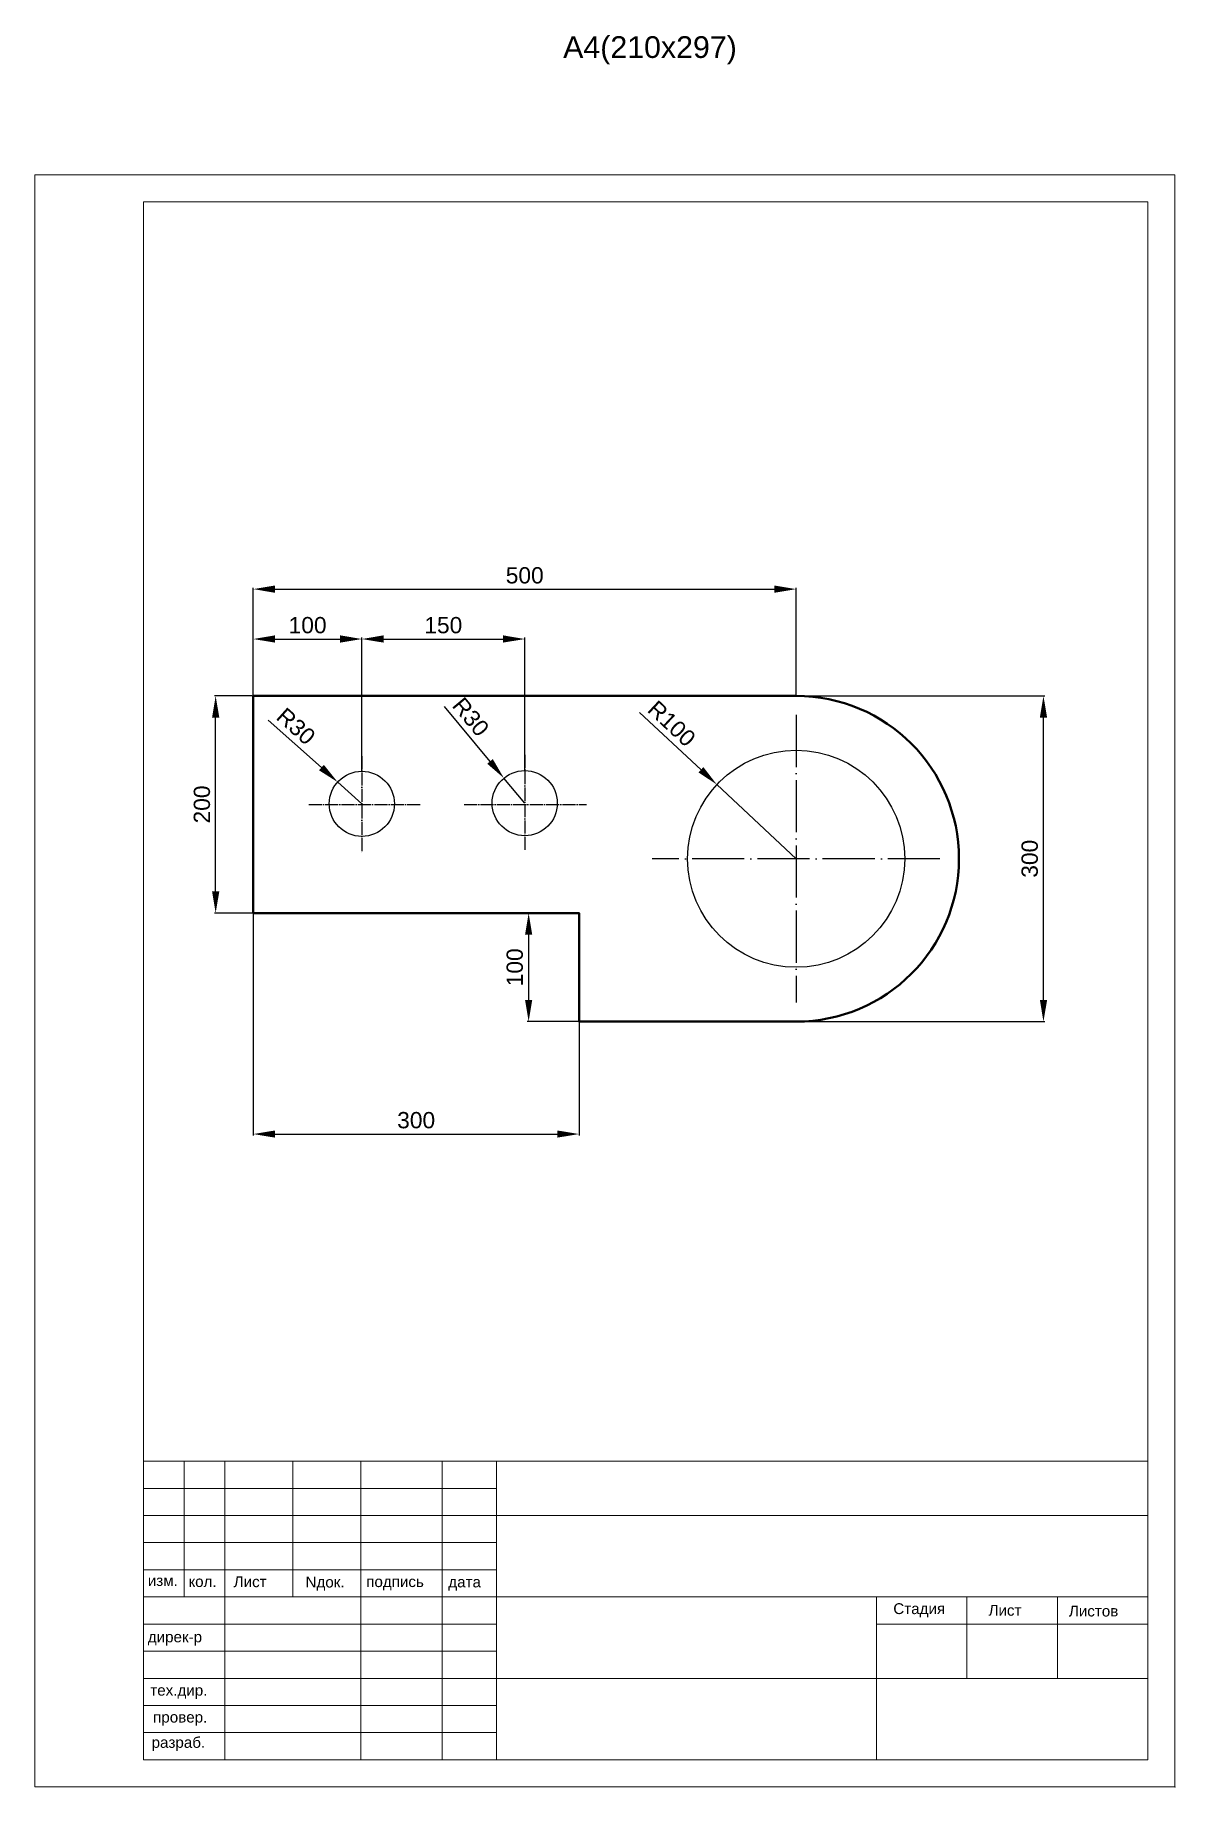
# Model space of a CAD drawing. Header units: millimetres. Extents: x 1170 to 2220, y 634 to 2248.
import ezdxf

# ---------------------------------------------------------------- set-up
doc = ezdxf.new("R2010")
doc.units = ezdxf.units.MM
doc.linetypes.add('ACAD_ISO04W100', pattern=[30, 24, -3, 0, -3])
doc.layers.add('Размер', color=7, linetype='Continuous', lineweight=5)
doc.styles.get("Standard").update_dxf_attribs({"font": 'arial.ttf'})
doc.dimstyles.new('ISO-25', dxfattribs={"dimtxt": 15, "dimasz": 20, "dimexe": 1.25, "dimexo": 0.625, "dimgap": 5, "dimtad": 1, "dimdec": 0, "dimtxsty": 'Standard', "dimcen": 2.5, "dimclrd": 256, "dimclre": 256, "dimclrt": 256, "dimadec": 0, "dimazin": 0, "dimtfac": 1, "dimtdec": 0, "dimtmove": 0, "dimatfit": 3, "dimfxl": 1, "dimarcsym": 0})

# ---------------------------------------------------------------- blocks, each defined once
blk = doc.blocks.new('*D1')
at = {"lineweight": -2, "transparency": 16777216}
for p, q in [((1370.7, 1638.8), (1335.4, 1638.8)), ((1336.6, 1458.8), (1336.6, 1618.8)), ((1370.7, 1438.8), (1335.4, 1438.8))]:
    blk.add_line(p, q, dxfattribs=at)
at = {"transparency": 16777216}
for points in [[(1333.3, 1618.8), (1340, 1618.8), (1336.6, 1638.8)], [(1333.3, 1458.8), (1340, 1458.8), (1336.6, 1438.8)]]:
    blk.add_solid(points, dxfattribs=at)
at = {"layer": 'Defpoints', "color": 0, "transparency": 16777216}
for p in [(1336.6, 1638.8), (1371.3, 1638.8), (1371.3, 1438.8)]:
    blk.add_point(p, dxfattribs=at)
at = {"transparency": 16777216, "insert": (1324, 1538.8), "char_height": 15, "attachment_point": 5, "rotation": 90}
blk.add_mtext('200', dxfattribs=at)
blk = doc.blocks.new('*D2')
at = {"lineweight": -2, "transparency": 16777216}
for p, q in [((1371.3, 1639.4), (1371.3, 1692.5)), ((1391.3, 1691.2), (1451.3, 1691.2)), ((1471.3, 1583.9), (1471.3, 1692.5))]:
    blk.add_line(p, q, dxfattribs=at)
at = {"transparency": 16777216}
for points in [[(1391.3, 1694.6), (1391.3, 1687.9), (1371.3, 1691.2)], [(1451.3, 1694.6), (1451.3, 1687.9), (1471.3, 1691.2)]]:
    blk.add_solid(points, dxfattribs=at)
at = {"layer": 'Defpoints', "color": 0, "transparency": 16777216}
for p in [(1471.3, 1691.2), (1371.3, 1638.8), (1471.3, 1583.3)]:
    blk.add_point(p, dxfattribs=at)
at = {"transparency": 16777216, "insert": (1421.3, 1703.9), "char_height": 15, "attachment_point": 5}
blk.add_mtext('100', dxfattribs=at)
blk = doc.blocks.new('*D3')
at = {"lineweight": -2, "transparency": 16777216}
for p, q in [((1471.3, 1570), (1471.3, 1692.5)), ((1491.3, 1691.2), (1601.3, 1691.2)), ((1621.3, 1570.7), (1621.3, 1692.5))]:
    blk.add_line(p, q, dxfattribs=at)
at = {"transparency": 16777216}
for points in [[(1491.3, 1694.6), (1491.3, 1687.9), (1471.3, 1691.2)], [(1601.3, 1694.6), (1601.3, 1687.9), (1621.3, 1691.2)]]:
    blk.add_solid(points, dxfattribs=at)
at = {"layer": 'Defpoints', "color": 0, "transparency": 16777216}
for p in [(1621.3, 1691.2), (1471.3, 1569.4), (1621.3, 1570)]:
    blk.add_point(p, dxfattribs=at)
at = {"transparency": 16777216, "insert": (1546.3, 1703.9), "char_height": 15, "attachment_point": 5}
blk.add_mtext('150', dxfattribs=at)
blk = doc.blocks.new('*D4')
at = {"lineweight": -2, "transparency": 16777216}
for p, q in [((1371.3, 1438.2), (1371.3, 1234)), ((1671.3, 1338.2), (1671.3, 1234)), ((1391.3, 1235.2), (1651.3, 1235.2))]:
    blk.add_line(p, q, dxfattribs=at)
at = {"transparency": 16777216}
for points in [[(1391.3, 1238.5), (1391.3, 1231.9), (1371.3, 1235.2)], [(1651.3, 1238.5), (1651.3, 1231.9), (1671.3, 1235.2)]]:
    blk.add_solid(points, dxfattribs=at)
at = {"layer": 'Defpoints', "color": 0, "transparency": 16777216}
for p in [(1371.3, 1438.8), (1671.3, 1338.8), (1671.3, 1235.2)]:
    blk.add_point(p, dxfattribs=at)
at = {"transparency": 16777216, "insert": (1521.3, 1247.9), "char_height": 15, "attachment_point": 5}
blk.add_mtext('300', dxfattribs=at)
blk = doc.blocks.new('*D5')
at = {"lineweight": -2, "transparency": 16777216}
for p, q in [((1872, 1638.8), (2100.4, 1638.8)), ((2099.1, 1358.8), (2099.1, 1618.8)), ((1872, 1338.8), (2100.4, 1338.8))]:
    blk.add_line(p, q, dxfattribs=at)
at = {"transparency": 16777216}
for points in [[(2095.8, 1618.8), (2102.5, 1618.8), (2099.1, 1638.8)], [(2095.8, 1358.8), (2102.5, 1358.8), (2099.1, 1338.8)]]:
    blk.add_solid(points, dxfattribs=at)
at = {"layer": 'Defpoints', "color": 0, "transparency": 16777216}
for p in [(1871.3, 1638.8), (2099.1, 1638.8), (1871.3, 1338.8)]:
    blk.add_point(p, dxfattribs=at)
at = {"transparency": 16777216, "insert": (2086.5, 1488.8), "char_height": 15, "attachment_point": 5, "rotation": 90}
blk.add_mtext('300', dxfattribs=at)
blk = doc.blocks.new('*D6')
at = {"lineweight": -2, "transparency": 16777216}
for p, q in [((1385, 1616.6), (1434.1, 1572.8)), ((1471.3, 1539.4), (1449, 1559.4))]:
    blk.add_line(p, q, dxfattribs=at)
at = {"transparency": 16777216}
blk.add_solid([(1436.3, 1575.3), (1431.8, 1570.3), (1449, 1559.4)], dxfattribs=at)
at = {"layer": 'Defpoints', "color": 0, "transparency": 16777216}
for p in [(1449, 1559.4), (1471.3, 1539.4)]:
    blk.add_point(p, dxfattribs=at)
at = {"transparency": 16777216, "insert": (1410.6, 1610.8), "char_height": 15, "attachment_point": 5, "rotation": 318.1723}
blk.add_mtext('R30', dxfattribs=at)
blk = doc.blocks.new('*D7')
at = {"lineweight": -2, "transparency": 16777216}
for p, q in [((1547.2, 1629), (1589.3, 1578.5)), ((1621.3, 1540), (1602.1, 1563.1))]:
    blk.add_line(p, q, dxfattribs=at)
at = {"transparency": 16777216}
blk.add_solid([(1591.9, 1580.6), (1586.8, 1576.3), (1602.1, 1563.1)], dxfattribs=at)
at = {"layer": 'Defpoints', "color": 0, "transparency": 16777216}
for p in [(1602.1, 1563.1), (1621.3, 1540)]:
    blk.add_point(p, dxfattribs=at)
at = {"transparency": 16777216, "insert": (1571.6, 1619.5), "char_height": 15, "attachment_point": 5, "rotation": 309.7897}
blk.add_mtext('R30', dxfattribs=at)
blk = doc.blocks.new('*D8')
at = {"lineweight": -2, "transparency": 16777216}
for p, q in [((1727.1, 1623.6), (1783.7, 1570.7)), ((1871.3, 1488.8), (1798.3, 1557.1))]:
    blk.add_line(p, q, dxfattribs=at)
at = {"transparency": 16777216}
blk.add_solid([(1785.9, 1573.2), (1781.4, 1568.3), (1798.3, 1557.1)], dxfattribs=at)
at = {"layer": 'Defpoints', "color": 0, "transparency": 16777216}
for p in [(1798.3, 1557.1), (1871.3, 1488.8)]:
    blk.add_point(p, dxfattribs=at)
at = {"transparency": 16777216, "insert": (1756.7, 1613.3), "char_height": 15, "attachment_point": 5, "rotation": 316.9352}
blk.add_mtext('R100', dxfattribs=at)
blk = doc.blocks.new('*D9')
at = {"lineweight": -2}
for p, q in [((1371.3, 1639.4), (1371.3, 1738.4)), ((1391.3, 1737.2), (1851.3, 1737.2)), ((1871.3, 1639.4), (1871.3, 1738.4))]:
    blk.add_line(p, q, dxfattribs=at)
for points in [[(1391.3, 1740.5), (1391.3, 1733.8), (1371.3, 1737.2)], [(1851.3, 1740.5), (1851.3, 1733.8), (1871.3, 1737.2)]]:
    blk.add_solid(points)
at = {"layer": 'Defpoints', "color": 0}
for p in [(1871.3, 1737.2), (1371.3, 1638.8), (1871.3, 1638.8)]:
    blk.add_point(p, dxfattribs=at)
at = {"insert": (1621.3, 1749.8), "char_height": 15, "attachment_point": 5}
blk.add_mtext('500', dxfattribs=at)
blk = doc.blocks.new('*D10')
at = {"lineweight": -2}
for p, q in [((1670.7, 1438.8), (1623.6, 1438.8)), ((1624.9, 1418.8), (1624.9, 1358.8)), ((1670.7, 1338.8), (1623.6, 1338.8))]:
    blk.add_line(p, q, dxfattribs=at)
for points in [[(1621.6, 1418.8), (1628.2, 1418.8), (1624.9, 1438.8)], [(1621.6, 1358.8), (1628.2, 1358.8), (1624.9, 1338.8)]]:
    blk.add_solid(points)
at = {"layer": 'Defpoints', "color": 0}
for p in [(1671.3, 1438.8), (1624.9, 1338.8), (1671.3, 1338.8)]:
    blk.add_point(p, dxfattribs=at)
at = {"insert": (1612.2, 1388.8), "char_height": 15, "attachment_point": 5, "rotation": 90}
blk.add_mtext('100', dxfattribs=at)

msp = doc.modelspace()

# ---------------------------------------------------------------- linework, layer by layer
at = {"lineweight": 50}
for points in [[(1371.3, 1638.8), (1371.3, 1438.8), (1671.3, 1438.8), (1671.3, 1338.8), (1871.3, 1338.8)], [(1371.3, 1638.8), (1871.3, 1638.8)]]:
    msp.add_lwpolyline(points, dxfattribs=at)
at = {"linetype": 'ACAD_ISO04W100', "ltscale": 2}
for points in [[(1871.3, 1621.3), (1871.3, 1356.3)], [(2003.8, 1488.8), (1738.8, 1488.8)]]:
    msp.add_lwpolyline(points, dxfattribs=at)
at = {"linetype": 'ACAD_ISO04W100', "ltscale": 0.5}
for points in [[(1471.3, 1583.3), (1471.3, 1494.3)], [(1621.3, 1584.5), (1621.3, 1495.6)], [(1422.4, 1538.8), (1525.7, 1538.8)], [(1565.5, 1538.8), (1678.3, 1538.8)]]:
    msp.add_lwpolyline(points, dxfattribs=at)
for centre, radius in [((1871.3, 1488.8), 100), ((1471.3, 1539.4), 30), ((1621.3, 1540), 30)]:
    msp.add_circle(centre, radius)
at = {"lineweight": 50}
msp.add_arc((1871.3, 1488.8), 150, 270, 90, dxfattribs=at)
at = {"layer": 'Размер'}
for p, q in [((1307.7, 933.8), (1307.7, 808.8)), ((1345.2, 933.8), (1345.2, 658.8)), ((1407.7, 933.8), (1407.7, 808.8)), ((1470.2, 933.8), (1470.2, 658.8)), ((1545.2, 933.8), (1545.2, 658.8)), ((1595.2, 933.8), (1595.2, 658.8)), ((1270.2, 908.8), (1595.2, 908.8)), ((1270.2, 883.8), (2195.2, 883.8)), ((1270.2, 858.8), (1595.2, 858.8)), ((1270.2, 833.8), (1595.2, 833.8)), ((1270.2, 808.8), (2195.2, 808.8)), ((1945.2, 808.8), (1945.2, 658.8)), ((2028.6, 808.8), (2028.6, 733.8)), ((2111.9, 808.8), (2111.9, 733.8)), ((1270.2, 783.8), (1595.2, 783.8)), ((1945.2, 783.8), (2195.2, 783.8)), ((1270.2, 758.8), (1595.2, 758.8)), ((1270.2, 733.8), (2195.2, 733.8)), ((1270.2, 708.8), (1595.2, 708.8)), ((1270.2, 683.8), (1595.2, 683.8))]:
    msp.add_line(p, q, dxfattribs=at)
for points in [[(1170.2, 633.8), (2220.2, 633.8), (2220.2, 2118.8), (1170.2, 2118.8)], [(1270.2, 658.8), (2195.2, 658.8), (2195.2, 2093.8), (1270.2, 2093.8)], [(1270.2, 658.8), (2195.2, 658.8), (2195.2, 933.8), (1270.2, 933.8)]]:
    msp.add_lwpolyline(points, close=True, dxfattribs=at)
msp.add_point((2220.2, 633.8), dxfattribs=at)

# ---------------------------------------------------------------- texts
at = {"insert": (1656.7, 2246.5), "char_height": 20, "attachment_point": 1}
msp.add_mtext_dynamic_manual_height_columns('А4(210х297)', width=52.27, gutter_width=12.5, heights=[0], dxfattribs=at)
at = {"layer": 'Размер'}
for s, p in [('изм.', (1274.1, 818.9)), ('кол.', (1311.6, 818)), ('Лист', (1353.2, 817.8)), ('Nдок.', (1419.4, 817.5)), ('подпись', (1475.3, 817.9)), ('дата', (1550.9, 817.6)), ('Стадия', (1960.8, 793)), ('Лист', (2048.5, 791.5)), ('Листов', (2122.5, 790.8)), ('дирек-р', (1274.1, 767)), ('тех.дир.', (1276.4, 717.9)), ('провер.', (1279, 693.1)), ('разраб.', (1277.6, 669.8))]:
    msp.add_text(s, height=10, dxfattribs=at).set_placement(p)

# ---------------------------------------------------------------- dimensions: what is measured, and where the dimension line sits
for base, p1, p2, picture, middle in [((1871.3, 1737.2), (1371.3, 1638.8), (1871.3, 1638.8), '*D9', (1621.3, 1749.8)), ((1471.3, 1691.2), (1371.3, 1638.8), (1471.3, 1583.3), '*D2', (1421.3, 1703.9)), ((1621.3, 1691.2), (1471.3, 1569.4), (1621.3, 1570), '*D3', (1546.3, 1703.9)), ((1671.3, 1235.2), (1371.3, 1438.8), (1671.3, 1338.8), '*D4', (1521.3, 1247.9))]:
    dim = msp.add_linear_dim(base=base, p1=p1, p2=p2, dimstyle='ISO-25')
    dim.commit()
    dim.dimension.update_dxf_attribs({"geometry": picture, "text_midpoint": middle})
for base, p1, p2, picture, middle in [((1336.6, 1638.8), (1371.3, 1438.8), (1371.3, 1638.8), '*D1', (1324, 1538.8)), ((2099.1, 1638.8), (1871.3, 1338.8), (1871.3, 1638.8), '*D5', (2086.5, 1488.8)), ((1624.9, 1338.8), (1671.3, 1438.8), (1671.3, 1338.8), '*D10', (1612.2, 1388.8))]:
    dim = msp.add_linear_dim(base=base, p1=p1, p2=p2, angle=90, dimstyle='ISO-25')
    dim.commit()
    dim.dimension.update_dxf_attribs({"geometry": picture, "text_midpoint": middle})
for center, mpoint, picture, middle in [((1471.3, 1539.4), (1449, 1559.4), '*D6', (1410.6, 1610.8)), ((1621.3, 1540), (1602.1, 1563.1), '*D7', (1571.6, 1619.5)), ((1871.3, 1488.8), (1798.3, 1557.1), '*D8', (1756.7, 1613.3))]:
    dim = msp.add_radius_dim(center=center, mpoint=mpoint, dimstyle='ISO-25')
    dim.commit()
    dim.dimension.update_dxf_attribs({"geometry": picture, "text_midpoint": middle})

doc.saveas('drawing.dxf')
